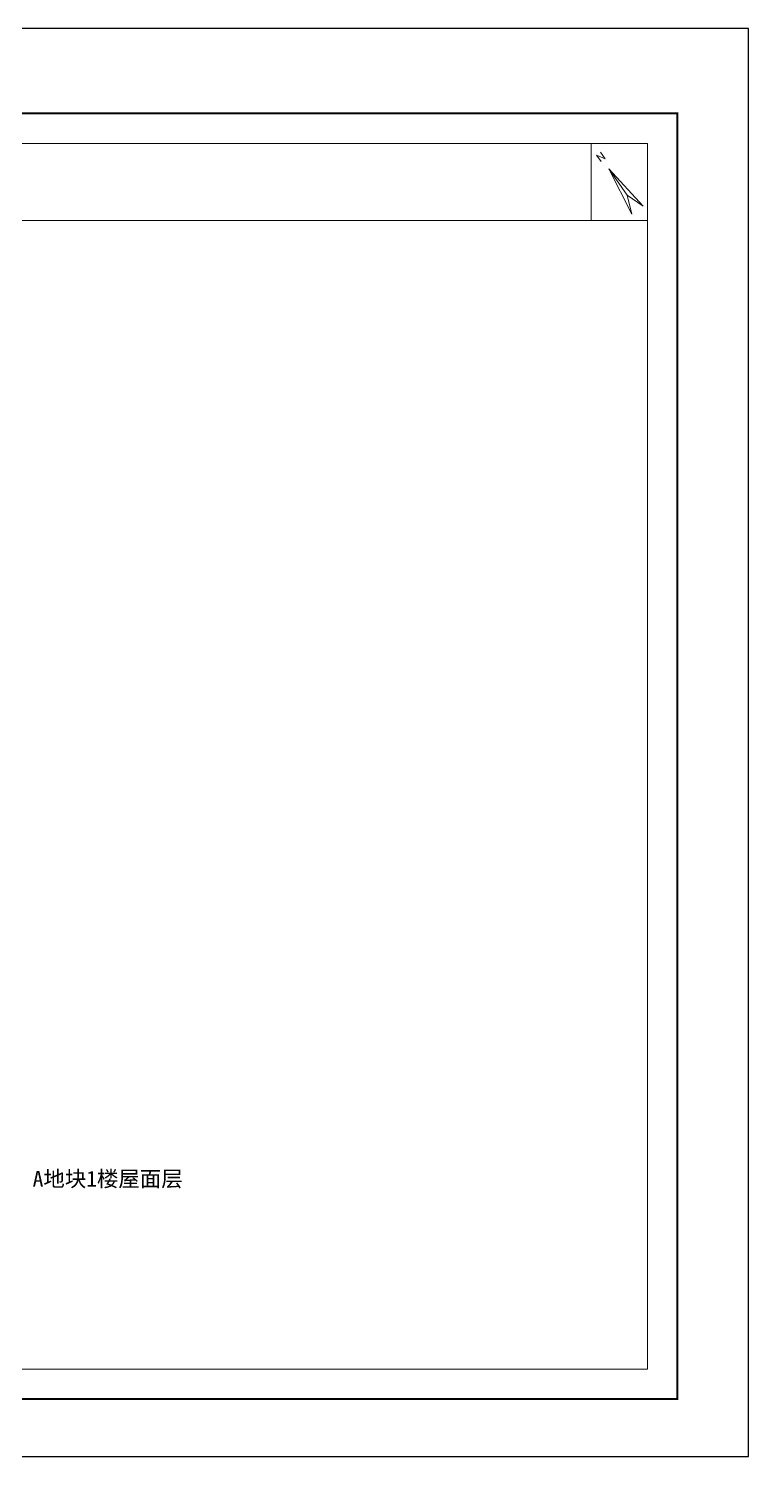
# Model space of a CAD drawing. Extents: x 512858 to 514372, y -232486 to -231710.
# Drawn here: x 513235.8 to 513278.7, y -232486.1 to -232401.1 of the extents above; entities that cross this region are included whole.
import ezdxf
from ezdxf.enums import TextEntityAlignment as Align

# ---------------------------------------------------------------- set-up
doc = ezdxf.new("R2010")
doc.units = 0
doc.header["$LTSCALE"] = 1000
doc.layers.add('图廓', color=252, linetype='Continuous', lineweight=9)
doc.layers.add('打印图框', color=252, linetype='Continuous', plot=False)
doc.styles.add('dw', font='simhei.ttf')
doc.styles.add('tkhz1', font='txt.shx', dxfattribs={"width": 0.8, "bigfont": 'hztxt.shx'})

msp = doc.modelspace()

# ---------------------------------------------------------------- linework, layer by layer
at = {"layer": '图廓', "color": 0, "linetype": 'ByBlock'}
for p, q in [((513272.394, -232411.666), (513270.358, -232409.433)), ((513270.358, -232409.433), (513271.722, -232412.13)), ((513271.44, -232411.002), (513270.358, -232409.433))]:
    msp.add_line(p, q, dxfattribs=at)
at = {"layer": '图廓', "color": 0, "linetype": 'ByBlock', "ltscale": 2}
for p, q in [((513272.394, -232411.666), (513270.358, -232409.433)), ((513270.358, -232409.433), (513271.722, -232412.13)), ((513271.44, -232411.002), (513270.358, -232409.433))]:
    msp.add_line(p, q, dxfattribs=at)
at = {"layer": '图廓', "color": 0}
msp.add_line((513171.425, -232412.508), (513272.653, -232412.508), dxfattribs=at)
at = {"layer": '图廓', "color": 0, "const_width": 0.119, "elevation": 0}
msp.add_lwpolyline([(513169.638, -232406.135), (513274.439, -232406.135), (513274.439, -232482.651), (513169.638, -232482.651)], close=True, dxfattribs=at)
at = {"layer": '图廓', "color": 0, "elevation": 0}
msp.add_lwpolyline([(513171.425, -232407.921), (513272.653, -232407.921), (513272.653, -232480.865), (513171.425, -232480.865)], close=True, dxfattribs=at)
msp.add_lwpolyline([(513269.307, -232407.921), (513269.307, -232412.508)], dxfattribs=at)
at = {"layer": '图廓', "color": 0, "linetype": 'ByBlock', "ltscale": 2, "elevation": 0}
for points in [[(513271.44, -232411.002), (513271.722, -232412.13)], [(513271.44, -232411.002), (513272.394, -232411.666)]]:
    msp.add_lwpolyline(points, dxfattribs=at)
at = {"layer": '打印图框', "color": 6, "ltscale": 0.5, "elevation": 0}
msp.add_lwpolyline([(513165.357, -232486.063), (513278.665, -232486.063), (513278.665, -232401.089), (513165.357, -232401.089)], close=True, dxfattribs=at)

# ---------------------------------------------------------------- texts
at = {"layer": '图廓', "color": 0, "linetype": 'ByBlock', "style": 'tkhz1'}
msp.add_text('N', height=0.476, rotation=34.58143, dxfattribs=at).set_placement((513269.74, -232408.536), align=Align.TOP_CENTER)
at = {"layer": '图廓', "color": 0, "linetype": 'ByBlock', "ltscale": 2, "style": 'tkhz1'}
msp.add_text('N', height=0.476, rotation=34.58143, dxfattribs=at).set_placement((513269.74, -232408.536), align=Align.TOP_CENTER)
at = {"layer": '图廓', "color": 0, "style": 'dw'}
msp.add_text('A地块1楼屋面层', height=0.936, dxfattribs=at).set_placement((513236.053, -232470.005))

doc.saveas('drawing.dxf')
